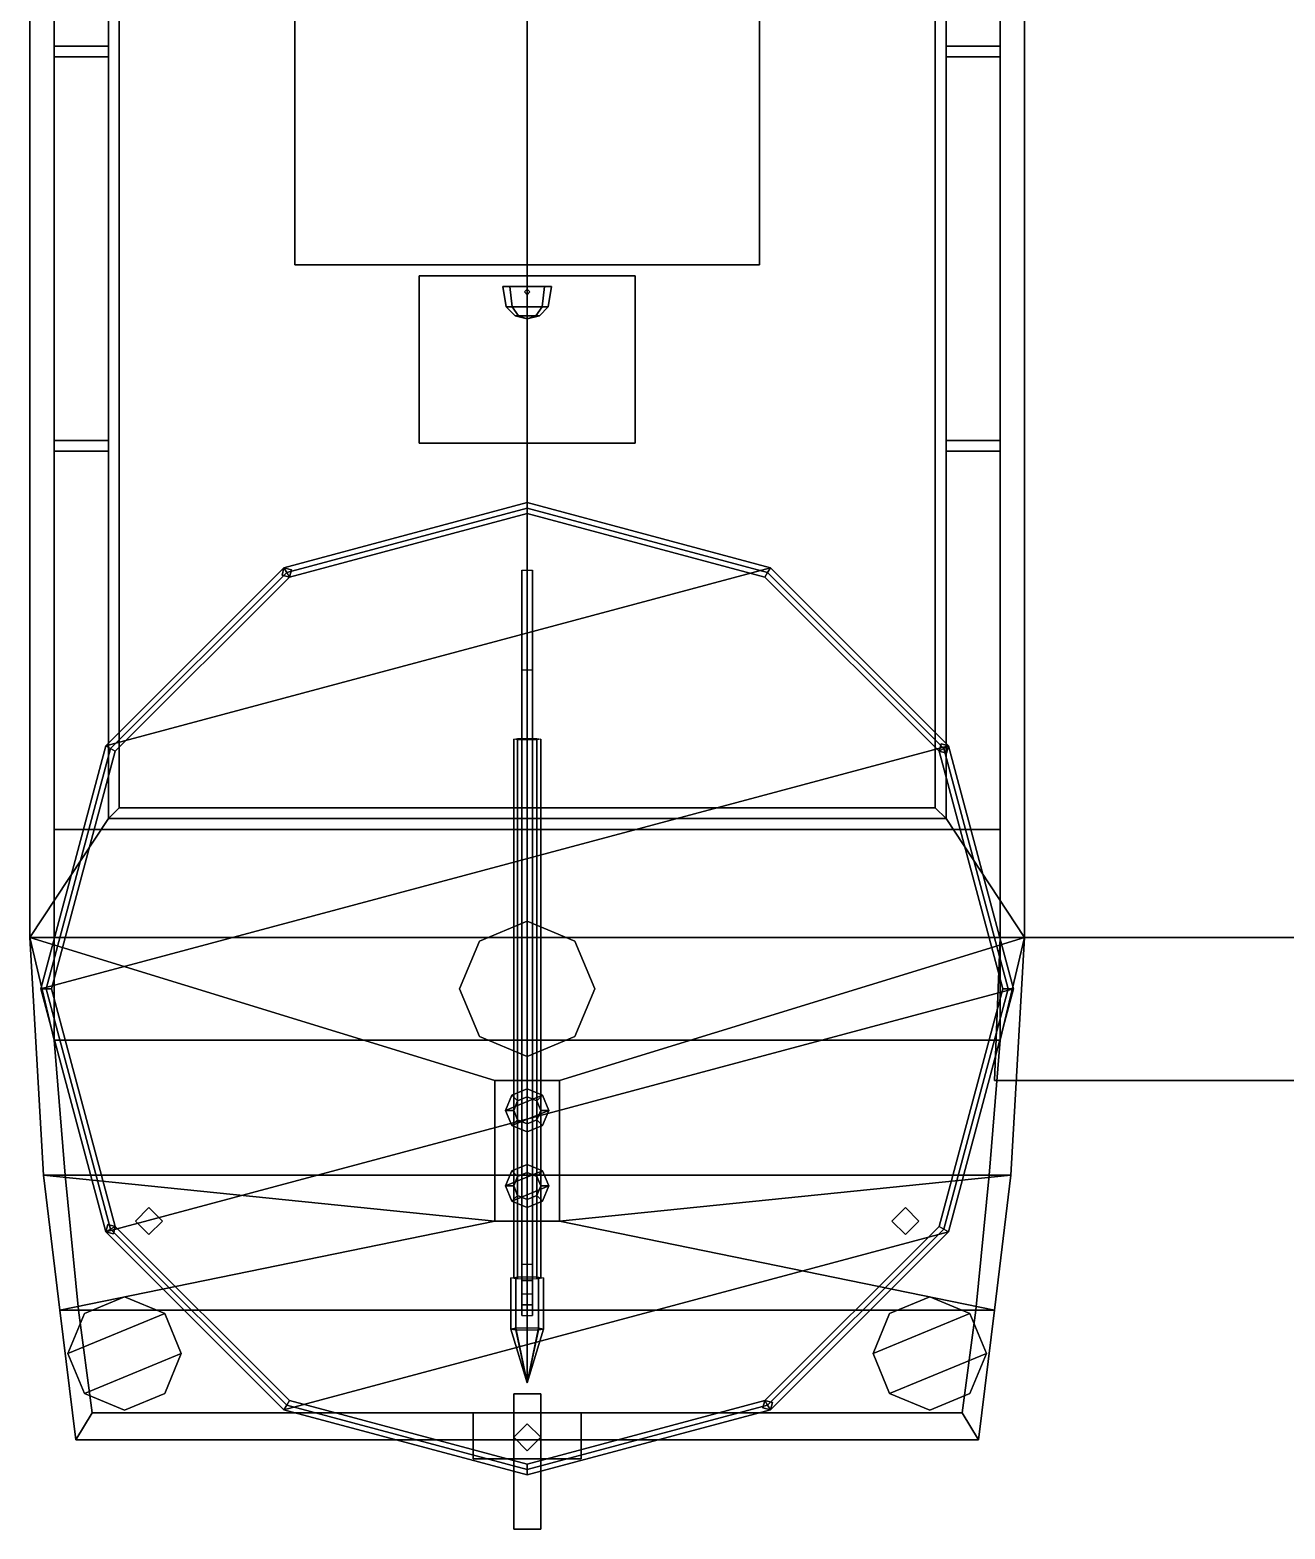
# Model space of a CAD drawing. Extents: x -4.8 to 4.8, y -7.8 to 7.7.
# Drawn here: x -4.77 to -0.13, y -7.81 to -2.26 of the extents above; entities that cross this region are included whole.
import ezdxf

# ---------------------------------------------------------------- set-up
doc = ezdxf.new("R2010")
doc.units = 0
doc.layers.get('0').update_dxf_attribs({"linetype": 'CONTINUOUS'})
doc.layers.add('ADDONS', color=3, linetype='CONTINUOUS')

msp = doc.modelspace()

# ---------------------------------------------------------------- linework, layer by layer
for points in [[(-4.48, 4.07, 0.83), (-4.48, 3.78, 0.46), (-4.48, -5.18, 0.46), (-4.48, -5.18, 0.83)], [(-4.44, -5.14, 0.83), (-4.44, 4.07, 0.83), (-4.48, 4.07, 0.83), (-4.48, -5.18, 0.83)], [(-4.44, -5.14, 0.2), (-4.44, 4.07, 0.2), (-4.44, 4.07, 0.83), (-4.44, -5.14, 0.83)], [(-1.42, 4.07, 0.2), (-4.44, 4.07, 0.2), (-4.44, -5.14, 0.2), (-1.42, -5.14, 0.2)], [(-1.38, -5.18, 0.83), (-1.38, 4.07, 0.83), (-1.42, 4.07, 0.83), (-1.42, -5.14, 0.83)], [(-1.42, 4.07, 0.83), (-1.42, 4.07, 0.2), (-1.42, -5.14, 0.2), (-1.42, -5.14, 0.83)], [(-1.38, -5.18, 0.46), (-1.38, 3.78, 0.46), (-1.38, 4.07, 0.83), (-1.38, -5.18, 0.83)], [(-4.77, 3.58, 0.36), (-4.68, 3.58, 0.36), (-4.68, -6, 0.36), (-4.77, -5.62, 0.36)], [(-4.77, -5.62, 0.46), (-4.77, 3.58, 0.46), (-4.77, 3.58, 0.36), (-4.77, -5.62, 0.36)], [(-4.48, 3.58, 0.46), (-4.77, 3.58, 0.46), (-4.77, -5.62, 0.46), (-4.48, -5.18, 0.46)], [(-1.09, -5.62, 0.46), (-1.09, 3.58, 0.46), (-1.38, 3.58, 0.46), (-1.38, -5.18, 0.46)], [(-1.18, -6, 0.36), (-1.18, 3.58, 0.36), (-1.09, 3.58, 0.36), (-1.09, -5.62, 0.36)], [(-1.09, -5.62, 0.36), (-1.09, 3.58, 0.36), (-1.09, 3.58, 0.46), (-1.09, -5.62, 0.46)], [(-2.07, -3.13, 1.26), (-2.07, -0.94, 1.26), (-3.79, -0.94, 1.26), (-3.79, -3.13, 1.26)], [(-3.79, -0.94, 1.26), (-3.79, -0.94, 0.2), (-3.79, -3.13, 0.2), (-3.79, -3.13, 1.26)], [(-2.07, -3.13, 0.2), (-2.07, -0.94, 0.2), (-2.07, -0.94, 1.26), (-2.07, -3.13, 1.26)], [(-4.68, -5.22, 0.36), (-4.68, -2, 0.36), (-4.68, -2), (-4.68, -5.22)], [(-4.68, -5.22), (-4.68, -2), (-4.68, -2, -0.6), (-4.68, -5.22, -0.33)], [(-4.68, -2, -0.6), (-2.93, -2, -0.64), (-2.93, -5.22, -0.33), (-4.68, -5.22, -0.33)], [(-2.93, -5.22, -0.33), (-2.93, -2, -0.64), (-1.18, -2, -0.6), (-1.18, -5.22, -0.33)], [(-1.18, -5.22), (-1.18, -2), (-1.18, -2, 0.36), (-1.18, -5.22, 0.36)], [(-1.18, -5.22, -0.33), (-1.18, -2, -0.6), (-1.18, -2), (-1.18, -5.22)], [(-4.48, -2.32, 0.83), (-4.48, -2.32, 0.46), (-4.68, -2.32, 0.46), (-4.48, -2.32, 0.83)], [(-4.68, -2.32, 0.46), (-4.68, -2.36, 0.46), (-4.48, -2.36, 0.83), (-4.48, -2.32, 0.83)], [(-1.18, -2.32, 0.46), (-1.38, -2.32, 0.46), (-1.38, -2.32, 0.83)], [(-1.18, -2.36, 0.46), (-1.18, -2.32, 0.46), (-1.38, -2.32, 0.83), (-1.38, -2.36, 0.83)], [(-4.68, -2.36, 0.46), (-4.48, -2.36, 0.46), (-4.48, -2.36, 0.83)], [(-1.38, -2.36, 0.83), (-1.38, -2.36, 0.46), (-1.18, -2.36, 0.46), (-1.38, -2.36, 0.83)], [(-3.79, -3.13, 1.26), (-3.79, -3.13, 0.2), (-2.07, -3.13, 0.2), (-2.07, -3.13, 1.26)], [(-3.33, -3.17, 1.77), (-3.33, -3.17, 0.2), (-3.33, -3.79, 0.2), (-3.33, -3.79, 1.75)], [(-2.53, -3.17, 1.77), (-2.53, -3.17, 0.2), (-3.33, -3.17, 0.2), (-3.33, -3.17, 1.77)], [(-2.53, -3.79, 1.75), (-2.53, -3.17, 1.77), (-3.33, -3.17, 1.77), (-3.33, -3.79, 1.75)], [(-2.9851, -3.285, 1.9451), (-2.9936, -3.21, 1.9536), (-3.02, -3.21, 1.89), (-3.0079, -3.285, 1.89)], [(-3.0079, -3.285, 1.89), (-3.02, -3.21, 1.89), (-2.9936, -3.21, 1.8264), (-2.9851, -3.285, 1.8349)], [(-2.9936, -3.21, 1.8264), (-3.02, -3.21, 1.89), (-2.8664, -3.21, 1.8264), (-2.93, -3.21, 1.8)], [(-3.02, -3.21, 1.89), (-2.9936, -3.21, 1.9536), (-2.84, -3.21, 1.89), (-2.8664, -3.21, 1.8264)], [(-2.93, -3.285, 1.9679), (-2.93, -3.21, 1.98), (-2.9936, -3.21, 1.9536), (-2.9851, -3.285, 1.9451)], [(-2.9851, -3.285, 1.8349), (-2.9936, -3.21, 1.8264), (-2.93, -3.21, 1.8), (-2.93, -3.285, 1.8121)], [(-2.9936, -3.21, 1.9536), (-2.93, -3.21, 1.98), (-2.8664, -3.21, 1.9536), (-2.84, -3.21, 1.89)], [(-2.8749, -3.285, 1.9451), (-2.8664, -3.21, 1.9536), (-2.93, -3.21, 1.98), (-2.93, -3.285, 1.9679)], [(-2.93, -3.285, 1.8121), (-2.93, -3.21, 1.8), (-2.8664, -3.21, 1.8264), (-2.8749, -3.285, 1.8349)], [(-2.8521, -3.285, 1.89), (-2.84, -3.21, 1.89), (-2.8664, -3.21, 1.9536), (-2.8749, -3.285, 1.9451)], [(-2.8749, -3.285, 1.8349), (-2.8664, -3.21, 1.8264), (-2.84, -3.21, 1.89), (-2.8521, -3.285, 1.89)], [(-2.53, -3.79, 0.2), (-2.53, -3.17, 0.2), (-2.53, -3.17, 1.77), (-2.53, -3.79, 1.75)], [(-2.93, -3.22, 1.76), (-2.94, -3.23, 1.76), (-2.94, -3.23, 1.81), (-2.93, -3.22, 1.8016)], [(-2.94, -3.23, 1.76), (-2.93, -3.24, 1.76), (-2.93, -3.24, 1.8048), (-2.94, -3.23, 1.81)], [(-2.92, -3.23, 1.76), (-2.93, -3.22, 1.76), (-2.93, -3.22, 1.8016), (-2.92, -3.23, 1.81)], [(-2.93, -3.24, 1.76), (-2.92, -3.23, 1.76), (-2.92, -3.23, 1.81), (-2.93, -3.24, 1.8048)], [(-2.9618, -3.3179, 1.9218), (-2.9851, -3.285, 1.9451), (-3.0079, -3.285, 1.89), (-2.975, -3.3179, 1.89)], [(-2.975, -3.3179, 1.89), (-3.0079, -3.285, 1.89), (-2.9851, -3.285, 1.8349), (-2.9618, -3.3179, 1.8582)], [(-2.93, -3.3179, 1.935), (-2.93, -3.285, 1.9679), (-2.9851, -3.285, 1.9451), (-2.9618, -3.3179, 1.9218)], [(-2.9618, -3.3179, 1.8582), (-2.9851, -3.285, 1.8349), (-2.93, -3.285, 1.8121), (-2.93, -3.3179, 1.845)], [(-2.93, -3.33, 1.89), (-2.9618, -3.3179, 1.9218), (-2.975, -3.3179, 1.89), (-2.93, -3.33, 1.89)], [(-2.93, -3.33, 1.89), (-2.975, -3.3179, 1.89), (-2.9618, -3.3179, 1.8582), (-2.93, -3.33, 1.89)], [(-2.93, -3.33, 1.89), (-2.93, -3.3179, 1.935), (-2.9618, -3.3179, 1.9218), (-2.93, -3.33, 1.89)], [(-2.93, -3.33, 1.89), (-2.9618, -3.3179, 1.8582), (-2.93, -3.3179, 1.845), (-2.93, -3.33, 1.89)], [(-2.8982, -3.3179, 1.9218), (-2.8749, -3.285, 1.9451), (-2.93, -3.285, 1.9679), (-2.93, -3.3179, 1.935)], [(-2.93, -3.3179, 1.845), (-2.93, -3.285, 1.8121), (-2.8749, -3.285, 1.8349), (-2.8982, -3.3179, 1.8582)], [(-2.93, -3.33, 1.89), (-2.885, -3.3179, 1.89), (-2.8982, -3.3179, 1.9218), (-2.93, -3.33, 1.89)], [(-2.93, -3.33, 1.89), (-2.8982, -3.3179, 1.9218), (-2.93, -3.3179, 1.935), (-2.93, -3.33, 1.89)], [(-2.93, -3.33, 1.89), (-2.93, -3.3179, 1.845), (-2.8982, -3.3179, 1.8582), (-2.93, -3.33, 1.89)], [(-2.93, -3.33, 1.89), (-2.8982, -3.3179, 1.8582), (-2.885, -3.3179, 1.89), (-2.93, -3.33, 1.89)], [(-2.885, -3.3179, 1.89), (-2.8521, -3.285, 1.89), (-2.8749, -3.285, 1.9451), (-2.8982, -3.3179, 1.9218)], [(-2.8982, -3.3179, 1.8582), (-2.8749, -3.285, 1.8349), (-2.8521, -3.285, 1.89), (-2.885, -3.3179, 1.89)], [(-4.68, -3.78, 0.46), (-4.68, -3.82, 0.46), (-4.48, -3.82, 0.83), (-4.48, -3.78, 0.83)], [(-4.48, -3.78, 0.83), (-4.48, -3.78, 0.46), (-4.68, -3.78, 0.46), (-4.48, -3.78, 0.83)], [(-4.68, -3.82, 0.46), (-4.48, -3.82, 0.46), (-4.48, -3.82, 0.83)], [(-3.33, -3.79, 1.75), (-3.33, -3.79, 0.2), (-2.53, -3.79, 0.2), (-2.53, -3.79, 1.75)], [(-1.18, -3.78, 0.46), (-1.38, -3.78, 0.46), (-1.38, -3.78, 0.83)], [(-1.18, -3.82, 0.46), (-1.18, -3.78, 0.46), (-1.38, -3.78, 0.83), (-1.38, -3.82, 0.83)], [(-1.38, -3.82, 0.83), (-1.38, -3.82, 0.46), (-1.18, -3.82, 0.46), (-1.38, -3.82, 0.83)], [(-2.95, -6.89, -0.56), (-2.95, -4.63, -0.38), (-2.95, -4.26, -0.41), (-2.95, -6.98, -0.64)], [(-2.95, -6.98, -0.64), (-2.95, -4.26, -0.41), (-2.91, -4.26, -0.41), (-2.91, -6.98, -0.64)], [(-2.91, -4.26, -0.41), (-2.91, -4.63, -0.38), (-2.91, -6.89, -0.56), (-2.91, -6.98, -0.64)], [(-2.91, -6.89, -0.56), (-2.91, -4.63, -0.38), (-2.95, -4.63, -0.38), (-2.95, -6.89, -0.56)], [(-2.9654, -6.8778, -0.4583), (-2.98, -6.8802, -0.423), (-2.98, -4.8851, -0.2835), (-2.9654, -4.8826, -0.3188)], [(-2.93, -6.8768, -0.4729), (-2.9654, -6.8778, -0.4583), (-2.9654, -4.8826, -0.3188), (-2.93, -4.8816, -0.3334)], [(-2.8946, -6.8778, -0.4583), (-2.93, -6.8768, -0.4729), (-2.93, -4.8816, -0.3334), (-2.8946, -4.8826, -0.3188)], [(-2.88, -6.8802, -0.423), (-2.8946, -6.8778, -0.4583), (-2.8946, -4.8826, -0.3188), (-2.88, -4.8851, -0.2835)], [(-2.98, -6.8802, -0.423), (-2.9654, -6.8827, -0.3878), (-2.9654, -4.8876, -0.2482), (-2.98, -4.8851, -0.2835)], [(-2.9654, -6.8827, -0.3878), (-2.93, -6.8837, -0.3731), (-2.93, -4.8886, -0.2336), (-2.9654, -4.8876, -0.2482)], [(-2.93, -6.8837, -0.3731), (-2.8946, -6.8827, -0.3878), (-2.8946, -4.8876, -0.2482), (-2.93, -4.8886, -0.2336)], [(-2.8946, -6.8827, -0.3878), (-2.88, -6.8802, -0.423), (-2.88, -4.8851, -0.2835), (-2.8946, -4.8876, -0.2482)], [(-1.42, -5.14, 0.83), (-4.44, -5.14, 0.83), (-4.48, -5.18, 0.83), (-1.38, -5.18, 0.83)], [(-1.42, -5.14, 0.2), (-4.44, -5.14, 0.2), (-4.44, -5.14, 0.83), (-1.42, -5.14, 0.83)], [(-1.09, -5.62, 0.46), (-1.38, -5.18, 0.46), (-4.48, -5.18, 0.46), (-4.77, -5.62, 0.46)], [(-4.48, -5.18, 0.83), (-4.48, -5.18, 0.46), (-1.38, -5.18, 0.46), (-1.38, -5.18, 0.83)], [(-4.68, -6, 0.36), (-4.68, -5.22, 0.36), (-4.68, -5.22), (-4.68, -6)], [(-4.68, -6, -0.25), (-4.68, -5.22, -0.33), (-1.18, -5.22, -0.33), (-1.18, -6, -0.25)], [(-4.68, -6), (-4.68, -5.22), (-4.68, -5.22, -0.33), (-4.68, -6, -0.25)], [(-1.18, -6), (-1.18, -5.22), (-1.18, -5.22, 0.36), (-1.18, -6, 0.36)], [(-1.18, -6, -0.25), (-1.18, -5.22, -0.33), (-1.18, -5.22), (-1.18, -6)], [(-3.05, -6.67, 0.46), (-3.05, -6.15, 0.46), (-4.77, -5.62, 0.46), (-4.72, -6.5, 0.46)], [(-1.09, -5.62, 0.46), (-4.77, -5.62, 0.46), (-3.05, -6.15, 0.46), (-2.81, -6.15, 0.46)], [(-4.77, -5.62, 0.36), (-4.68, -6, 0.36), (-4.64, -6.5, 0.36), (-4.72, -6.5, 0.36)], [(-4.72, -6.5, 0.46), (-4.77, -5.62, 0.46), (-4.77, -5.62, 0.36), (-4.72, -6.5, 0.36)], [(-1.14, -6.5, 0.46), (-1.09, -5.62, 0.46), (-2.81, -6.15, 0.46), (-2.81, -6.67, 0.46)], [(-1.22, -6.5, 0.36), (-1.18, -6, 0.36), (-1.09, -5.62, 0.36), (-1.14, -6.5, 0.36)], [(-1.14, -6.5, 0.36), (-1.09, -5.62, 0.36), (-1.09, -5.62, 0.46), (-1.14, -6.5, 0.46)], [(-4.64, -6.5, 0.36), (-4.68, -6, 0.36), (-4.68, -6), (-4.64, -6.5)], [(-4.64, -6.5, -0.21), (-4.68, -6, -0.25), (-1.18, -6, -0.25), (-1.22, -6.5, -0.21)], [(-4.64, -6.5), (-4.68, -6), (-4.68, -6, -0.25), (-4.64, -6.5, -0.21)], [(-1.22, -6.5), (-1.18, -6), (-1.18, -6, 0.36), (-1.22, -6.5, 0.36)], [(-1.22, -6.5, -0.21), (-1.18, -6, -0.25), (-1.18, -6), (-1.22, -6.5)], [(-2.81, -6.67, 0.5), (-2.81, -6.15, 0.5), (-3.05, -6.15, 0.5), (-3.05, -6.67, 0.5)], [(-2.81, -6.15, 0.5), (-2.81, -6.15, 0.46), (-3.05, -6.15, 0.46), (-3.05, -6.15, 0.5)], [(-3.05, -6.15, 0.5), (-3.05, -6.15, 0.46), (-3.05, -6.67, 0.46), (-3.05, -6.67, 0.5)], [(-2.81, -6.67, 0.46), (-2.81, -6.15, 0.46), (-2.81, -6.15, 0.5), (-2.81, -6.67, 0.5)], [(-3.01, -6.26, 0.69), (-2.8734, -6.2034, 0.69), (-2.93, -6.18, 0.69), (-2.9866, -6.2034, 0.69)], [(-2.9654, -6.2246, 0.62), (-2.98, -6.26, 0.62), (-3.01, -6.26, 0.69), (-2.9866, -6.2034, 0.69)], [(-2.9866, -6.3166, 0.69), (-2.85, -6.26, 0.69), (-2.8734, -6.2034, 0.69), (-3.01, -6.26, 0.69)], [(-2.93, -6.21, 0.62), (-2.9654, -6.2246, 0.62), (-2.9866, -6.2034, 0.69), (-2.93, -6.18, 0.69)], [(-2.93, -6.21, 0.5), (-2.9654, -6.2246, 0.5), (-2.9654, -6.2246, 0.62), (-2.93, -6.21, 0.62)], [(-2.8946, -6.2246, 0.62), (-2.93, -6.21, 0.62), (-2.93, -6.18, 0.69), (-2.8734, -6.2034, 0.69)], [(-2.8946, -6.2246, 0.5), (-2.93, -6.21, 0.5), (-2.93, -6.21, 0.62), (-2.8946, -6.2246, 0.62)], [(-2.88, -6.26, 0.62), (-2.8946, -6.2246, 0.62), (-2.8734, -6.2034, 0.69), (-2.85, -6.26, 0.69)], [(-2.98, -6.26, 0.62), (-2.9654, -6.2954, 0.62), (-2.9866, -6.3166, 0.69), (-3.01, -6.26, 0.69)], [(-2.93, -6.34, 0.69), (-2.8734, -6.3166, 0.69), (-2.85, -6.26, 0.69), (-2.9866, -6.3166, 0.69)], [(-2.9654, -6.2246, 0.5), (-2.98, -6.26, 0.5), (-2.98, -6.26, 0.62), (-2.9654, -6.2246, 0.62)], [(-2.98, -6.26, 0.5), (-2.9654, -6.2954, 0.5), (-2.9654, -6.2954, 0.62), (-2.98, -6.26, 0.62)], [(-2.88, -6.26, 0.5), (-2.8946, -6.2246, 0.5), (-2.8946, -6.2246, 0.62), (-2.88, -6.26, 0.62)], [(-2.8946, -6.2954, 0.62), (-2.88, -6.26, 0.62), (-2.85, -6.26, 0.69), (-2.8734, -6.3166, 0.69)], [(-2.8946, -6.2954, 0.5), (-2.88, -6.26, 0.5), (-2.88, -6.26, 0.62), (-2.8946, -6.2954, 0.62)], [(-2.9654, -6.2954, 0.62), (-2.93, -6.31, 0.62), (-2.93, -6.34, 0.69), (-2.9866, -6.3166, 0.69)], [(-2.9654, -6.2954, 0.5), (-2.93, -6.31, 0.5), (-2.93, -6.31, 0.62), (-2.9654, -6.2954, 0.62)], [(-2.93, -6.31, 0.62), (-2.8946, -6.2954, 0.62), (-2.8734, -6.3166, 0.69), (-2.93, -6.34, 0.69)], [(-2.93, -6.31, 0.5), (-2.8946, -6.2954, 0.5), (-2.8946, -6.2954, 0.62), (-2.93, -6.31, 0.62)], [(-3.01, -6.54, 0.69), (-2.8734, -6.4834, 0.69), (-2.93, -6.46, 0.69), (-2.9866, -6.4834, 0.69)], [(-2.9866, -6.5966, 0.69), (-2.85, -6.54, 0.69), (-2.8734, -6.4834, 0.69), (-3.01, -6.54, 0.69)], [(-2.9654, -6.5046, 0.62), (-2.98, -6.54, 0.62), (-3.01, -6.54, 0.69), (-2.9866, -6.4834, 0.69)], [(-2.93, -6.49, 0.62), (-2.9654, -6.5046, 0.62), (-2.9866, -6.4834, 0.69), (-2.93, -6.46, 0.69)], [(-2.93, -6.49, 0.5), (-2.9654, -6.5046, 0.5), (-2.9654, -6.5046, 0.62), (-2.93, -6.49, 0.62)], [(-2.8946, -6.5046, 0.62), (-2.93, -6.49, 0.62), (-2.93, -6.46, 0.69), (-2.8734, -6.4834, 0.69)], [(-2.8946, -6.5046, 0.5), (-2.93, -6.49, 0.5), (-2.93, -6.49, 0.62), (-2.8946, -6.5046, 0.62)], [(-2.88, -6.54, 0.62), (-2.8946, -6.5046, 0.62), (-2.8734, -6.4834, 0.69), (-2.85, -6.54, 0.69)], [(-3.05, -6.67, 0.46), (-3.05, -6.67, 0.46), (-4.72, -6.5, 0.46), (-4.66, -7, 0.46)], [(-4.72, -6.5, 0.36), (-4.64, -6.5, 0.36), (-4.59, -7, 0.36), (-4.66, -7, 0.36)], [(-4.66, -7, 0.46), (-4.72, -6.5, 0.46), (-4.72, -6.5, 0.36), (-4.66, -7, 0.36)], [(-4.59, -7, 0.36), (-4.64, -6.5, 0.36), (-4.64, -6.5), (-4.59, -7)], [(-4.59, -7, -0.15), (-4.64, -6.5, -0.21), (-1.22, -6.5, -0.21), (-1.27, -7, -0.15)], [(-4.59, -7), (-4.64, -6.5), (-4.64, -6.5, -0.21), (-4.59, -7, -0.15)], [(-2.98, -6.54, 0.62), (-2.9654, -6.5754, 0.62), (-2.9866, -6.5966, 0.69), (-3.01, -6.54, 0.69)], [(-2.93, -6.62, 0.69), (-2.8734, -6.5966, 0.69), (-2.85, -6.54, 0.69), (-2.9866, -6.5966, 0.69)], [(-2.9654, -6.5046, 0.5), (-2.98, -6.54, 0.5), (-2.98, -6.54, 0.62), (-2.9654, -6.5046, 0.62)], [(-2.98, -6.54, 0.5), (-2.9654, -6.5754, 0.5), (-2.9654, -6.5754, 0.62), (-2.98, -6.54, 0.62)], [(-2.88, -6.54, 0.5), (-2.8946, -6.5046, 0.5), (-2.8946, -6.5046, 0.62), (-2.88, -6.54, 0.62)], [(-2.8946, -6.5754, 0.5), (-2.88, -6.54, 0.5), (-2.88, -6.54, 0.62), (-2.8946, -6.5754, 0.62)], [(-2.8946, -6.5754, 0.62), (-2.88, -6.54, 0.62), (-2.85, -6.54, 0.69), (-2.8734, -6.5966, 0.69)], [(-1.2, -7, 0.46), (-1.14, -6.5, 0.46), (-2.81, -6.67, 0.46)], [(-1.27, -7), (-1.22, -6.5), (-1.22, -6.5, 0.36), (-1.27, -7, 0.36)], [(-1.27, -7, -0.15), (-1.22, -6.5, -0.21), (-1.22, -6.5), (-1.27, -7)], [(-1.27, -7, 0.36), (-1.22, -6.5, 0.36), (-1.14, -6.5, 0.36), (-1.2, -7, 0.36)], [(-1.2, -7, 0.36), (-1.14, -6.5, 0.36), (-1.14, -6.5, 0.46), (-1.2, -7, 0.46)], [(-2.9654, -6.5754, 0.62), (-2.93, -6.59, 0.62), (-2.93, -6.62, 0.69), (-2.9866, -6.5966, 0.69)], [(-2.9654, -6.5754, 0.5), (-2.93, -6.59, 0.5), (-2.93, -6.59, 0.62), (-2.9654, -6.5754, 0.62)], [(-2.93, -6.59, 0.5), (-2.8946, -6.5754, 0.5), (-2.8946, -6.5754, 0.62), (-2.93, -6.59, 0.62)], [(-2.93, -6.59, 0.62), (-2.8946, -6.5754, 0.62), (-2.8734, -6.5966, 0.69), (-2.93, -6.62, 0.69)], [(-2.81, -6.67, 0.46), (-3.05, -6.67, 0.46), (-4.66, -7, 0.46), (-1.2, -7, 0.46)], [(-3.05, -6.67, 0.5), (-3.05, -6.67, 0.46), (-2.81, -6.67, 0.46), (-2.81, -6.67, 0.5)], [(-2.9724, -7.0668, -0.4786), (-2.99, -7.0698, -0.4363), (-2.99, -6.8802, -0.423), (-2.9724, -6.8773, -0.4653)], [(-2.99, -7.0698, -0.4363), (-2.9724, -7.0727, -0.394), (-2.9724, -6.8832, -0.3807), (-2.99, -6.8802, -0.423)], [(-2.93, -7.0656, -0.4961), (-2.9724, -7.0668, -0.4786), (-2.9724, -6.8773, -0.4653), (-2.93, -6.8761, -0.4829)], [(-2.95, -6.83, -0.17), (-2.95, -6.94, -0.37), (-2.95, -7.02, -0.38), (-2.95, -6.94, -0.15)], [(-2.91, -6.83, -0.17), (-2.91, -6.94, -0.37), (-2.95, -6.94, -0.37), (-2.95, -6.83, -0.17)], [(-2.8876, -7.0668, -0.4786), (-2.93, -7.0656, -0.4961), (-2.93, -6.8761, -0.4829), (-2.8876, -6.8773, -0.4653)], [(-2.91, -7.02, -0.38), (-2.91, -6.94, -0.37), (-2.91, -6.83, -0.17), (-2.91, -6.94, -0.15)], [(-2.87, -7.0698, -0.4363), (-2.8876, -7.0668, -0.4786), (-2.8876, -6.8773, -0.4653), (-2.87, -6.8802, -0.423)], [(-2.8876, -7.0727, -0.394), (-2.87, -7.0698, -0.4363), (-2.87, -6.8802, -0.423), (-2.8876, -6.8832, -0.3807)], [(-2.9724, -7.0727, -0.394), (-2.93, -7.074, -0.3764), (-2.93, -6.8844, -0.3632), (-2.9724, -6.8832, -0.3807)], [(-2.95, -6.89, -0.48), (-2.95, -6.89, -0.56), (-2.95, -6.98, -0.64), (-2.95, -6.98, -0.48)], [(-2.91, -6.89, -0.48), (-2.91, -6.89, -0.56), (-2.95, -6.89, -0.56), (-2.95, -6.89, -0.48)], [(-2.93, -7.074, -0.3764), (-2.8876, -7.0727, -0.394), (-2.8876, -6.8832, -0.3807), (-2.93, -6.8844, -0.3632)], [(-2.91, -6.98, -0.64), (-2.91, -6.89, -0.56), (-2.91, -6.89, -0.48), (-2.91, -6.98, -0.48)], [(-2.95, -6.94, -0.15), (-2.95, -7.02, -0.38), (-2.91, -7.02, -0.38), (-2.91, -6.94, -0.15)], [(-2.95, -6.98, -0.48), (-2.95, -6.98, -0.64), (-2.91, -6.98, -0.64), (-2.91, -6.98, -0.48)], [(-1.2, -7, 0.46), (-4.66, -7, 0.46), (-4.6, -7.48, 0.46), (-1.26, -7.48, 0.46)], [(-4.66, -7, 0.36), (-4.59, -7, 0.36), (-4.54, -7.38, 0.36), (-4.6, -7.48, 0.36)], [(-4.6, -7.48, 0.46), (-4.66, -7, 0.46), (-4.66, -7, 0.36), (-4.6, -7.48, 0.36)], [(-4.54, -7.38, 0.46), (-4.59, -7, 0.46), (-4.66, -7, 0.46), (-4.6, -7.48, 0.46)], [(-4.54, -7.38, 0.36), (-4.59, -7, 0.36), (-4.59, -7), (-4.54, -7.38)], [(-4.54, -7.38, -0.12), (-4.59, -7, -0.15), (-1.27, -7, -0.15), (-1.32, -7.38, -0.12)], [(-4.54, -7.38), (-4.59, -7), (-4.59, -7, -0.15), (-4.54, -7.38, -0.12)], [(-1.32, -7.38), (-1.27, -7), (-1.27, -7, 0.36), (-1.32, -7.38, 0.36)], [(-1.32, -7.38, -0.12), (-1.27, -7, -0.15), (-1.27, -7), (-1.32, -7.38)], [(-1.32, -7.38, 0.36), (-1.27, -7, 0.36), (-1.2, -7, 0.36), (-1.26, -7.48, 0.36)], [(-1.26, -7.48, 0.36), (-1.2, -7, 0.36), (-1.2, -7, 0.46), (-1.26, -7.48, 0.46)], [(-2.99, -7.0698, -0.4363), (-2.9724, -7.0668, -0.4786), (-2.93, -7.2693, -0.4502)], [(-2.9724, -7.0727, -0.394), (-2.99, -7.0698, -0.4363), (-2.93, -7.2693, -0.4502)], [(-2.9724, -7.0668, -0.4786), (-2.93, -7.0656, -0.4961), (-2.93, -7.2693, -0.4502)], [(-2.93, -7.074, -0.3764), (-2.9724, -7.0727, -0.394), (-2.93, -7.2693, -0.4502)], [(-2.93, -7.0656, -0.4961), (-2.8876, -7.0668, -0.4786), (-2.93, -7.2693, -0.4502)], [(-2.8876, -7.0668, -0.4786), (-2.87, -7.0698, -0.4363), (-2.93, -7.2693, -0.4502)], [(-2.87, -7.0698, -0.4363), (-2.8876, -7.0727, -0.394), (-2.93, -7.2693, -0.4502)], [(-2.8876, -7.0727, -0.394), (-2.93, -7.074, -0.3764), (-2.93, -7.2693, -0.4502)], [(-2.98, -7.31, -0.18), (-2.98, -7.31, -0.68), (-2.98, -7.81, -0.68), (-2.98, -7.81, -0.12)], [(-2.88, -7.31, -0.18), (-2.88, -7.31, -0.68), (-2.98, -7.31, -0.68), (-2.98, -7.31, -0.18)], [(-2.98, -7.81, -0.68), (-2.98, -7.31, -0.68), (-2.88, -7.31, -0.68), (-2.88, -7.81, -0.68)], [(-2.88, -7.81, -0.12), (-2.88, -7.31, -0.18), (-2.98, -7.31, -0.18), (-2.98, -7.81, -0.12)], [(-2.88, -7.81, -0.68), (-2.88, -7.31, -0.68), (-2.88, -7.31, -0.18), (-2.88, -7.81, -0.12)], [(-4.6, -7.48, 0.36), (-4.54, -7.38, 0.36), (-1.32, -7.38, 0.36), (-1.26, -7.48, 0.36)], [(-1.32, -7.38), (-1.32, -7.38, 0.36), (-4.54, -7.38, 0.36), (-4.54, -7.38)], [(-1.32, -7.38, -0.12), (-1.32, -7.38), (-4.54, -7.38), (-4.54, -7.38, -0.12)], [(-2.73, -7.38, 0.64), (-2.73, -7.38, 0.46), (-3.13, -7.38, 0.46), (-3.13, -7.38, 0.64)], [(-2.73, -7.55, 0.64), (-2.73, -7.38, 0.64), (-3.13, -7.38, 0.64), (-3.13, -7.55, 0.64)], [(-3.13, -7.38, 0.64), (-3.13, -7.38, 0.16), (-3.13, -7.55, 0.35), (-3.13, -7.55, 0.64)], [(-3.13, -7.55, 0.35), (-3.13, -7.38, 0.16), (-2.73, -7.38, 0.16), (-2.73, -7.55, 0.35)], [(-2.73, -7.55, 0.35), (-2.73, -7.38, 0.16), (-2.73, -7.38, 0.64), (-2.73, -7.55, 0.64)], [(-2.93, -7.42, -0.17), (-2.98, -7.47, -0.17), (-2.98, -7.47, 0.27), (-2.93, -7.42, 0.21)], [(-2.88, -7.47, -0.17), (-2.93, -7.42, -0.17), (-2.93, -7.42, 0.21), (-2.88, -7.47, 0.27)], [(-1.26, -7.48, 0.46), (-4.6, -7.48, 0.46), (-4.6, -7.48, 0.36), (-1.26, -7.48, 0.36)], [(-2.98, -7.47, -0.17), (-2.93, -7.52, -0.16), (-2.93, -7.52, 0.32), (-2.98, -7.47, 0.27)], [(-2.93, -7.52, -0.16), (-2.88, -7.47, -0.17), (-2.88, -7.47, 0.27), (-2.93, -7.52, 0.32)], [(-3.13, -7.55, 0.64), (-3.13, -7.55, 0.35), (-2.73, -7.55, 0.35), (-2.73, -7.55, 0.64)], [(-2.98, -7.81, -0.12), (-2.98, -7.81, -0.68), (-2.88, -7.81, -0.68), (-2.88, -7.81, -0.12)]]:
    msp.add_3dface(points)
at = {"layer": 'ADDONS'}
for points in [[(-1.18, 3.58, 0.36), (-1.18, -5.62, 0.36), (1.18, -5.62, 0.36), (1.18, 3.58, 0.36)], [(1.18, 3.58, 0.26), (1.18, -5.62, 0.26), (-1.18, -5.62, 0.26), (-1.18, 3.58, 0.26)], [(-2.93, -4.01, 0.95), (-3.83, -4.2512, 0.95), (-4.4888, -4.91, 0.95), (-2.03, -4.2512, 0.95)], [(-3.83, -4.2512, 0.95), (-2.93, -4.01, 0.95), (-2.93, -4.01, 0.87), (-3.83, -4.2512, 0.87)], [(-3.82, -4.2685, 1.36), (-3.83, -4.2512, 1.38), (-2.93, -4.01, 1.38), (-2.93, -4.03, 1.36)], [(-3.83, -4.2512, 1.38), (-3.82, -4.2685, 1.4), (-2.93, -4.03, 1.4), (-2.93, -4.01, 1.38)], [(-3.83, -4.2512, 1.8), (-3.82, -4.2685, 1.82), (-2.93, -4.03, 1.82), (-2.93, -4.01, 1.8)], [(-3.82, -4.2685, 1.78), (-3.83, -4.2512, 1.8), (-2.93, -4.01, 1.8), (-2.93, -4.03, 1.78)], [(-3.81, -4.2858, 1.38), (-3.82, -4.2685, 1.36), (-2.93, -4.03, 1.36), (-2.93, -4.05, 1.38)], [(-3.82, -4.2685, 1.4), (-3.81, -4.2858, 1.38), (-2.93, -4.05, 1.38), (-2.93, -4.03, 1.4)], [(-3.82, -4.2685, 1.82), (-3.81, -4.2858, 1.8), (-2.93, -4.05, 1.8), (-2.93, -4.03, 1.82)], [(-3.81, -4.2858, 1.8), (-3.82, -4.2685, 1.78), (-2.93, -4.03, 1.78), (-2.93, -4.05, 1.8)], [(-2.93, -4.01, 0.95), (-2.03, -4.2512, 0.95), (-2.03, -4.2512, 0.87), (-2.93, -4.01, 0.87)], [(-2.93, -4.03, 1.36), (-2.93, -4.01, 1.38), (-2.03, -4.2512, 1.38), (-2.04, -4.2685, 1.36)], [(-2.93, -4.01, 1.38), (-2.93, -4.03, 1.4), (-2.04, -4.2685, 1.4), (-2.03, -4.2512, 1.38)], [(-2.93, -4.01, 1.8), (-2.93, -4.03, 1.82), (-2.04, -4.2685, 1.82), (-2.03, -4.2512, 1.8)], [(-2.93, -4.03, 1.78), (-2.93, -4.01, 1.8), (-2.03, -4.2512, 1.8), (-2.04, -4.2685, 1.78)], [(-2.93, -4.05, 1.38), (-2.93, -4.03, 1.36), (-2.04, -4.2685, 1.36), (-2.05, -4.2858, 1.38)], [(-2.93, -4.03, 1.4), (-2.93, -4.05, 1.38), (-2.05, -4.2858, 1.38), (-2.04, -4.2685, 1.4)], [(-2.93, -4.03, 1.82), (-2.93, -4.05, 1.8), (-2.05, -4.2858, 1.8), (-2.04, -4.2685, 1.82)], [(-2.93, -4.05, 1.8), (-2.93, -4.03, 1.78), (-2.04, -4.2685, 1.78), (-2.05, -4.2858, 1.8)], [(-2.03, -4.2512, 0.95), (-4.4888, -4.91, 0.95), (-4.73, -5.81, 0.95), (-1.3712, -4.91, 0.95)], [(-4.4715, -4.92, 1.36), (-4.4888, -4.91, 1.38), (-3.83, -4.2512, 1.38), (-3.82, -4.2685, 1.36)], [(-4.4888, -4.91, 1.38), (-4.4715, -4.92, 1.4), (-3.82, -4.2685, 1.4), (-3.83, -4.2512, 1.38)], [(-4.4888, -4.91, 1.8), (-4.4715, -4.92, 1.82), (-3.82, -4.2685, 1.82), (-3.83, -4.2512, 1.8)], [(-4.4715, -4.92, 1.78), (-4.4888, -4.91, 1.8), (-3.83, -4.2512, 1.8), (-3.82, -4.2685, 1.78)], [(-4.4888, -4.91, 0.95), (-3.83, -4.2512, 0.95), (-3.83, -4.2512, 0.87), (-4.4888, -4.91, 0.87)], [(-4.4542, -4.93, 1.38), (-4.4715, -4.92, 1.36), (-3.82, -4.2685, 1.36), (-3.81, -4.2858, 1.38)], [(-4.4715, -4.92, 1.4), (-4.4542, -4.93, 1.38), (-3.81, -4.2858, 1.38), (-3.82, -4.2685, 1.4)], [(-4.4715, -4.92, 1.82), (-4.4542, -4.93, 1.8), (-3.81, -4.2858, 1.8), (-3.82, -4.2685, 1.82)], [(-4.4542, -4.93, 1.8), (-4.4715, -4.92, 1.78), (-3.82, -4.2685, 1.78), (-3.81, -4.2858, 1.8)], [(-3.83, -4.2512, 0.95), (-3.8373, -4.2785, 0.95), (-3.8373, -4.2785, 1.88), (-3.83, -4.2512, 1.88)], [(-3.8373, -4.2785, 1.88), (-3.81, -4.2858, 1.88), (-3.8027, -4.2585, 1.88), (-3.83, -4.2512, 1.88)], [(-3.8027, -4.2585, 0.95), (-3.83, -4.2512, 0.95), (-3.83, -4.2512, 1.88), (-3.8027, -4.2585, 1.88)], [(-3.81, -4.2858, 0.95), (-3.8027, -4.2585, 0.95), (-3.8027, -4.2585, 1.88), (-3.81, -4.2858, 1.88)], [(-2.05, -4.2858, 1.38), (-2.04, -4.2685, 1.36), (-1.3885, -4.92, 1.36), (-1.4058, -4.93, 1.38)], [(-2.04, -4.2685, 1.4), (-2.05, -4.2858, 1.38), (-1.4058, -4.93, 1.38), (-1.3885, -4.92, 1.4)], [(-2.04, -4.2685, 1.82), (-2.05, -4.2858, 1.8), (-1.4058, -4.93, 1.8), (-1.3885, -4.92, 1.82)], [(-2.05, -4.2858, 1.8), (-2.04, -4.2685, 1.78), (-1.3885, -4.92, 1.78), (-1.4058, -4.93, 1.8)], [(-2.04, -4.2685, 1.36), (-2.03, -4.2512, 1.38), (-1.3712, -4.91, 1.38), (-1.3885, -4.92, 1.36)], [(-2.03, -4.2512, 1.38), (-2.04, -4.2685, 1.4), (-1.3885, -4.92, 1.4), (-1.3712, -4.91, 1.38)], [(-2.03, -4.2512, 1.8), (-2.04, -4.2685, 1.82), (-1.3885, -4.92, 1.82), (-1.3712, -4.91, 1.8)], [(-2.04, -4.2685, 1.78), (-2.03, -4.2512, 1.8), (-1.3712, -4.91, 1.8), (-1.3885, -4.92, 1.78)], [(-2.03, -4.2512, 0.95), (-1.3712, -4.91, 0.95), (-1.3712, -4.91, 0.87), (-2.03, -4.2512, 0.87)], [(-3.8373, -4.2785, 0.95), (-3.81, -4.2858, 0.95), (-3.81, -4.2858, 1.88), (-3.8373, -4.2785, 1.88)], [(-1.3712, -4.91, 0.95), (-4.73, -5.81, 0.95), (-4.4888, -6.71, 0.95), (-1.13, -5.81, 0.95)], [(-4.73, -5.81, 0.95), (-4.4888, -4.91, 0.95), (-4.4888, -4.91, 0.87), (-4.73, -5.81, 0.87)], [(-4.71, -5.81, 1.36), (-4.73, -5.81, 1.38), (-4.4888, -4.91, 1.38), (-4.4715, -4.92, 1.36)], [(-4.73, -5.81, 1.38), (-4.71, -5.81, 1.4), (-4.4715, -4.92, 1.4), (-4.4888, -4.91, 1.38)], [(-4.73, -5.81, 1.8), (-4.71, -5.81, 1.82), (-4.4715, -4.92, 1.82), (-4.4888, -4.91, 1.8)], [(-4.71, -5.81, 1.78), (-4.73, -5.81, 1.8), (-4.4888, -4.91, 1.8), (-4.4715, -4.92, 1.78)], [(-4.69, -5.81, 1.38), (-4.71, -5.81, 1.36), (-4.4715, -4.92, 1.36), (-4.4542, -4.93, 1.38)], [(-4.71, -5.81, 1.4), (-4.69, -5.81, 1.38), (-4.4542, -4.93, 1.38), (-4.4715, -4.92, 1.4)], [(-4.71, -5.81, 1.82), (-4.69, -5.81, 1.8), (-4.4542, -4.93, 1.8), (-4.4715, -4.92, 1.82)], [(-4.69, -5.81, 1.8), (-4.71, -5.81, 1.78), (-4.4715, -4.92, 1.78), (-4.4542, -4.93, 1.8)], [(-1.3985, -4.9027, 0.95), (-1.4058, -4.93, 0.95), (-1.4058, -4.93, 1.88), (-1.3985, -4.9027, 1.88)], [(-1.4058, -4.93, 1.88), (-1.3785, -4.9373, 1.88), (-1.3712, -4.91, 1.88), (-1.3985, -4.9027, 1.88)], [(-1.4058, -4.93, 1.38), (-1.3885, -4.92, 1.36), (-1.15, -5.81, 1.36), (-1.17, -5.81, 1.38)], [(-1.3885, -4.92, 1.4), (-1.4058, -4.93, 1.38), (-1.17, -5.81, 1.38), (-1.15, -5.81, 1.4)], [(-1.3885, -4.92, 1.82), (-1.4058, -4.93, 1.8), (-1.17, -5.81, 1.8), (-1.15, -5.81, 1.82)], [(-1.4058, -4.93, 1.8), (-1.3885, -4.92, 1.78), (-1.15, -5.81, 1.78), (-1.17, -5.81, 1.8)], [(-1.4058, -4.93, 0.95), (-1.3785, -4.9373, 0.95), (-1.3785, -4.9373, 1.88), (-1.4058, -4.93, 1.88)], [(-1.3712, -4.91, 0.95), (-1.3985, -4.9027, 0.95), (-1.3985, -4.9027, 1.88), (-1.3712, -4.91, 1.88)], [(-1.3885, -4.92, 1.36), (-1.3712, -4.91, 1.38), (-1.13, -5.81, 1.38), (-1.15, -5.81, 1.36)], [(-1.3712, -4.91, 1.38), (-1.3885, -4.92, 1.4), (-1.15, -5.81, 1.4), (-1.13, -5.81, 1.38)], [(-1.3712, -4.91, 1.8), (-1.3885, -4.92, 1.82), (-1.15, -5.81, 1.82), (-1.13, -5.81, 1.8)], [(-1.3885, -4.92, 1.78), (-1.3712, -4.91, 1.8), (-1.13, -5.81, 1.8), (-1.15, -5.81, 1.78)], [(-1.3785, -4.9373, 0.95), (-1.3712, -4.91, 0.95), (-1.3712, -4.91, 1.88), (-1.3785, -4.9373, 1.88)], [(-1.3712, -4.91, 0.95), (-1.13, -5.81, 0.95), (-1.13, -5.81, 0.87), (-1.3712, -4.91, 0.87)], [(-2.93, -5.56, 0.46), (-3.1068, -5.6332, 0.46), (-3.1068, -5.6332, 0.87), (-2.93, -5.56, 0.87)], [(-2.7532, -5.6332, 0.46), (-2.93, -5.56, 0.46), (-2.93, -5.56, 0.87), (-2.7532, -5.6332, 0.87)], [(-3.1068, -5.6332, 0.46), (-3.18, -5.81, 0.46), (-3.18, -5.81, 0.87), (-3.1068, -5.6332, 0.87)], [(-2.68, -5.81, 0.46), (-2.7532, -5.6332, 0.46), (-2.7532, -5.6332, 0.87), (-2.68, -5.81, 0.87)], [(1.2, -6.15, 0.36), (1.18, -5.62, 0.36), (-1.18, -5.62, 0.36), (-1.2, -6.15, 0.36)], [(-1.2, -6.15, 0.26), (-1.18, -5.62, 0.26), (1.18, -5.62, 0.26), (1.2, -6.15, 0.26)], [(-1.18, -5.62, 0.36), (-1.18, -5.62, 0.26), (-1.2, -6.15, 0.26), (-1.2, -6.15, 0.36)], [(-4.4888, -6.71, 0.95), (-4.73, -5.81, 0.95), (-4.73, -5.81, 0.87), (-4.4888, -6.71, 0.87)], [(-4.4715, -6.7, 1.36), (-4.4888, -6.71, 1.38), (-4.73, -5.81, 1.38), (-4.71, -5.81, 1.36)], [(-4.4888, -6.71, 1.38), (-4.4715, -6.7, 1.4), (-4.71, -5.81, 1.4), (-4.73, -5.81, 1.38)], [(-4.4888, -6.71, 1.8), (-4.4715, -6.7, 1.82), (-4.71, -5.81, 1.82), (-4.73, -5.81, 1.8)], [(-4.4715, -6.7, 1.78), (-4.4888, -6.71, 1.8), (-4.73, -5.81, 1.8), (-4.71, -5.81, 1.78)], [(-4.4542, -6.69, 1.38), (-4.4715, -6.7, 1.36), (-4.71, -5.81, 1.36), (-4.69, -5.81, 1.38)], [(-4.4715, -6.7, 1.4), (-4.4542, -6.69, 1.38), (-4.69, -5.81, 1.38), (-4.71, -5.81, 1.4)], [(-4.4715, -6.7, 1.82), (-4.4542, -6.69, 1.8), (-4.69, -5.81, 1.8), (-4.71, -5.81, 1.82)], [(-4.4542, -6.69, 1.8), (-4.4715, -6.7, 1.78), (-4.71, -5.81, 1.78), (-4.69, -5.81, 1.8)], [(-1.13, -5.81, 0.95), (-4.4888, -6.71, 0.95), (-3.83, -7.3688, 0.95), (-1.3712, -6.71, 0.95)], [(-3.18, -5.81, 0.46), (-3.1068, -5.9868, 0.46), (-3.1068, -5.9868, 0.87), (-3.18, -5.81, 0.87)], [(-2.7532, -5.9868, 0.46), (-2.68, -5.81, 0.46), (-2.68, -5.81, 0.87), (-2.7532, -5.9868, 0.87)], [(-1.17, -5.81, 1.38), (-1.15, -5.81, 1.36), (-1.3885, -6.7, 1.36), (-1.4058, -6.69, 1.38)], [(-1.15, -5.81, 1.4), (-1.17, -5.81, 1.38), (-1.4058, -6.69, 1.38), (-1.3885, -6.7, 1.4)], [(-1.15, -5.81, 1.82), (-1.17, -5.81, 1.8), (-1.4058, -6.69, 1.8), (-1.3885, -6.7, 1.82)], [(-1.17, -5.81, 1.8), (-1.15, -5.81, 1.78), (-1.3885, -6.7, 1.78), (-1.4058, -6.69, 1.8)], [(-1.15, -5.81, 1.36), (-1.13, -5.81, 1.38), (-1.3712, -6.71, 1.38), (-1.3885, -6.7, 1.36)], [(-1.13, -5.81, 1.38), (-1.15, -5.81, 1.4), (-1.3885, -6.7, 1.4), (-1.3712, -6.71, 1.38)], [(-1.13, -5.81, 1.8), (-1.15, -5.81, 1.82), (-1.3885, -6.7, 1.82), (-1.3712, -6.71, 1.8)], [(-1.15, -5.81, 1.78), (-1.13, -5.81, 1.8), (-1.3712, -6.71, 1.8), (-1.3885, -6.7, 1.78)], [(-1.13, -5.81, 0.95), (-1.3712, -6.71, 0.95), (-1.3712, -6.71, 0.87), (-1.13, -5.81, 0.87)], [(-3.1068, -5.9868, 0.46), (-2.93, -6.06, 0.46), (-2.93, -6.06, 0.87), (-3.1068, -5.9868, 0.87)], [(-2.93, -6.06, 0.46), (-2.7532, -5.9868, 0.46), (-2.7532, -5.9868, 0.87), (-2.93, -6.06, 0.87)], [(-1.2, -6.15, 0.36), (-1.2, -6.15, 0.26), (1.2, -6.15, 0.26), (1.2, -6.15, 0.36)], [(-4.33, -6.62, 0.46), (-4.38, -6.67, 0.46), (-4.38, -6.67, 0.87), (-4.33, -6.62, 0.87)], [(-4.28, -6.67, 0.46), (-4.33, -6.62, 0.46), (-4.33, -6.62, 0.87), (-4.28, -6.67, 0.87)], [(-1.53, -6.62, 0.46), (-1.58, -6.67, 0.46), (-1.58, -6.67, 0.87), (-1.53, -6.62, 0.87)], [(-1.48, -6.67, 0.46), (-1.53, -6.62, 0.46), (-1.53, -6.62, 0.87), (-1.48, -6.67, 0.87)], [(-4.4815, -6.6827, 0.95), (-4.4888, -6.71, 0.95), (-4.4888, -6.71, 1.88), (-4.4815, -6.6827, 1.88)], [(-4.4888, -6.71, 1.88), (-4.4615, -6.7173, 1.88), (-4.4542, -6.69, 1.88), (-4.4815, -6.6827, 1.88)], [(-3.82, -7.3515, 1.36), (-3.83, -7.3688, 1.38), (-4.4888, -6.71, 1.38), (-4.4715, -6.7, 1.36)], [(-3.83, -7.3688, 1.38), (-3.82, -7.3515, 1.4), (-4.4715, -6.7, 1.4), (-4.4888, -6.71, 1.38)], [(-3.83, -7.3688, 1.8), (-3.82, -7.3515, 1.82), (-4.4715, -6.7, 1.82), (-4.4888, -6.71, 1.8)], [(-3.82, -7.3515, 1.78), (-3.83, -7.3688, 1.8), (-4.4888, -6.71, 1.8), (-4.4715, -6.7, 1.78)], [(-4.4888, -6.71, 0.95), (-4.4615, -6.7173, 0.95), (-4.4615, -6.7173, 1.88), (-4.4888, -6.71, 1.88)], [(-3.83, -7.3688, 0.95), (-4.4888, -6.71, 0.95), (-4.4888, -6.71, 0.87), (-3.83, -7.3688, 0.87)], [(-4.4542, -6.69, 0.95), (-4.4815, -6.6827, 0.95), (-4.4815, -6.6827, 1.88), (-4.4542, -6.69, 1.88)], [(-3.81, -7.3342, 1.38), (-3.82, -7.3515, 1.36), (-4.4715, -6.7, 1.36), (-4.4542, -6.69, 1.38)], [(-3.82, -7.3515, 1.4), (-3.81, -7.3342, 1.38), (-4.4542, -6.69, 1.38), (-4.4715, -6.7, 1.4)], [(-3.82, -7.3515, 1.82), (-3.81, -7.3342, 1.8), (-4.4542, -6.69, 1.8), (-4.4715, -6.7, 1.82)], [(-3.81, -7.3342, 1.8), (-3.82, -7.3515, 1.78), (-4.4715, -6.7, 1.78), (-4.4542, -6.69, 1.8)], [(-4.4615, -6.7173, 0.95), (-4.4542, -6.69, 0.95), (-4.4542, -6.69, 1.88), (-4.4615, -6.7173, 1.88)], [(-4.38, -6.67, 0.46), (-4.33, -6.72, 0.46), (-4.33, -6.72, 0.87), (-4.38, -6.67, 0.87)], [(-4.33, -6.72, 0.46), (-4.28, -6.67, 0.46), (-4.28, -6.67, 0.87), (-4.33, -6.72, 0.87)], [(-1.3712, -6.71, 0.95), (-3.83, -7.3688, 0.95), (-2.93, -7.61, 0.95), (-2.03, -7.3688, 0.95)], [(-1.4058, -6.69, 1.38), (-1.3885, -6.7, 1.36), (-2.04, -7.3515, 1.36), (-2.05, -7.3342, 1.38)], [(-1.3885, -6.7, 1.4), (-1.4058, -6.69, 1.38), (-2.05, -7.3342, 1.38), (-2.04, -7.3515, 1.4)], [(-1.3885, -6.7, 1.82), (-1.4058, -6.69, 1.8), (-2.05, -7.3342, 1.8), (-2.04, -7.3515, 1.82)], [(-1.4058, -6.69, 1.8), (-1.3885, -6.7, 1.78), (-2.04, -7.3515, 1.78), (-2.05, -7.3342, 1.8)], [(-1.3885, -6.7, 1.36), (-1.3712, -6.71, 1.38), (-2.03, -7.3688, 1.38), (-2.04, -7.3515, 1.36)], [(-1.3712, -6.71, 1.38), (-1.3885, -6.7, 1.4), (-2.04, -7.3515, 1.4), (-2.03, -7.3688, 1.38)], [(-1.3712, -6.71, 1.8), (-1.3885, -6.7, 1.82), (-2.04, -7.3515, 1.82), (-2.03, -7.3688, 1.8)], [(-1.3885, -6.7, 1.78), (-1.3712, -6.71, 1.8), (-2.03, -7.3688, 1.8), (-2.04, -7.3515, 1.78)], [(-1.3712, -6.71, 0.95), (-2.03, -7.3688, 0.95), (-2.03, -7.3688, 0.87), (-1.3712, -6.71, 0.87)], [(-1.58, -6.67, 0.46), (-1.53, -6.72, 0.46), (-1.53, -6.72, 0.87), (-1.58, -6.67, 0.87)], [(-1.53, -6.72, 0.46), (-1.48, -6.67, 0.46), (-1.48, -6.67, 0.87), (-1.53, -6.72, 0.87)], [(-4.63, -7.16, 1.08), (-4.2715, -7.0115, 1.08), (-4.42, -6.95, 1.08), (-4.5685, -7.0115, 1.08)], [(-4.42, -6.95, 0.46), (-4.5685, -7.0115, 0.46), (-4.5685, -7.0115, 1.08), (-4.42, -6.95, 1.08)], [(-4.2715, -7.0115, 0.46), (-4.42, -6.95, 0.46), (-4.42, -6.95, 1.08), (-4.2715, -7.0115, 1.08)], [(-1.65, -7.16, 1.08), (-1.2915, -7.0115, 1.08), (-1.44, -6.95, 1.08), (-1.5885, -7.0115, 1.08)], [(-1.44, -6.95, 0.46), (-1.5885, -7.0115, 0.46), (-1.5885, -7.0115, 1.08), (-1.44, -6.95, 1.08)], [(-1.2915, -7.0115, 0.46), (-1.44, -6.95, 0.46), (-1.44, -6.95, 1.08), (-1.2915, -7.0115, 1.08)], [(-4.5685, -7.3085, 1.08), (-4.21, -7.16, 1.08), (-4.2715, -7.0115, 1.08), (-4.63, -7.16, 1.08)], [(-4.5685, -7.0115, 0.46), (-4.63, -7.16, 0.46), (-4.63, -7.16, 1.08), (-4.5685, -7.0115, 1.08)], [(-4.21, -7.16, 0.46), (-4.2715, -7.0115, 0.46), (-4.2715, -7.0115, 1.08), (-4.21, -7.16, 1.08)], [(-1.5885, -7.0115, 0.46), (-1.65, -7.16, 0.46), (-1.65, -7.16, 1.08), (-1.5885, -7.0115, 1.08)], [(-1.5885, -7.3085, 1.08), (-1.23, -7.16, 1.08), (-1.2915, -7.0115, 1.08), (-1.65, -7.16, 1.08)], [(-1.23, -7.16, 0.46), (-1.2915, -7.0115, 0.46), (-1.2915, -7.0115, 1.08), (-1.23, -7.16, 1.08)], [(-4.63, -7.16, 0.46), (-4.5685, -7.3085, 0.46), (-4.5685, -7.3085, 1.08), (-4.63, -7.16, 1.08)], [(-4.42, -7.37, 1.08), (-4.2715, -7.3085, 1.08), (-4.21, -7.16, 1.08), (-4.5685, -7.3085, 1.08)], [(-4.2715, -7.3085, 0.46), (-4.21, -7.16, 0.46), (-4.21, -7.16, 1.08), (-4.2715, -7.3085, 1.08)], [(-1.65, -7.16, 0.46), (-1.5885, -7.3085, 0.46), (-1.5885, -7.3085, 1.08), (-1.65, -7.16, 1.08)], [(-1.44, -7.37, 1.08), (-1.2915, -7.3085, 1.08), (-1.23, -7.16, 1.08), (-1.5885, -7.3085, 1.08)], [(-1.2915, -7.3085, 0.46), (-1.23, -7.16, 0.46), (-1.23, -7.16, 1.08), (-1.2915, -7.3085, 1.08)], [(-4.5685, -7.3085, 0.46), (-4.42, -7.37, 0.46), (-4.42, -7.37, 1.08), (-4.5685, -7.3085, 1.08)], [(-4.42, -7.37, 0.46), (-4.2715, -7.3085, 0.46), (-4.2715, -7.3085, 1.08), (-4.42, -7.37, 1.08)], [(-1.5885, -7.3085, 0.46), (-1.44, -7.37, 0.46), (-1.44, -7.37, 1.08), (-1.5885, -7.3085, 1.08)], [(-1.44, -7.37, 0.46), (-1.2915, -7.3085, 0.46), (-1.2915, -7.3085, 1.08), (-1.44, -7.37, 1.08)], [(-2.93, -7.59, 1.36), (-2.93, -7.61, 1.38), (-3.83, -7.3688, 1.38), (-3.82, -7.3515, 1.36)], [(-2.93, -7.61, 1.38), (-2.93, -7.59, 1.4), (-3.82, -7.3515, 1.4), (-3.83, -7.3688, 1.38)], [(-2.93, -7.61, 1.8), (-2.93, -7.59, 1.82), (-3.82, -7.3515, 1.82), (-3.83, -7.3688, 1.8)], [(-2.93, -7.59, 1.78), (-2.93, -7.61, 1.8), (-3.83, -7.3688, 1.8), (-3.82, -7.3515, 1.78)], [(-2.93, -7.61, 0.95), (-3.83, -7.3688, 0.95), (-3.83, -7.3688, 0.87), (-2.93, -7.61, 0.87)], [(-2.93, -7.57, 1.38), (-2.93, -7.59, 1.36), (-3.82, -7.3515, 1.36), (-3.81, -7.3342, 1.38)], [(-2.93, -7.59, 1.4), (-2.93, -7.57, 1.38), (-3.81, -7.3342, 1.38), (-3.82, -7.3515, 1.4)], [(-2.93, -7.59, 1.82), (-2.93, -7.57, 1.8), (-3.81, -7.3342, 1.8), (-3.82, -7.3515, 1.82)], [(-2.93, -7.57, 1.8), (-2.93, -7.59, 1.78), (-3.82, -7.3515, 1.78), (-3.81, -7.3342, 1.8)], [(-2.05, -7.3342, 1.38), (-2.04, -7.3515, 1.36), (-2.93, -7.59, 1.36), (-2.93, -7.57, 1.38)], [(-2.04, -7.3515, 1.4), (-2.05, -7.3342, 1.38), (-2.93, -7.57, 1.38), (-2.93, -7.59, 1.4)], [(-2.04, -7.3515, 1.82), (-2.05, -7.3342, 1.8), (-2.93, -7.57, 1.8), (-2.93, -7.59, 1.82)], [(-2.05, -7.3342, 1.8), (-2.04, -7.3515, 1.78), (-2.93, -7.59, 1.78), (-2.93, -7.57, 1.8)], [(-2.04, -7.3515, 1.36), (-2.03, -7.3688, 1.38), (-2.93, -7.61, 1.38), (-2.93, -7.59, 1.36)], [(-2.03, -7.3688, 1.38), (-2.04, -7.3515, 1.4), (-2.93, -7.59, 1.4), (-2.93, -7.61, 1.38)], [(-2.03, -7.3688, 1.8), (-2.04, -7.3515, 1.82), (-2.93, -7.59, 1.82), (-2.93, -7.61, 1.8)], [(-2.04, -7.3515, 1.78), (-2.03, -7.3688, 1.8), (-2.93, -7.61, 1.8), (-2.93, -7.59, 1.78)], [(-2.03, -7.3688, 0.95), (-2.93, -7.61, 0.95), (-2.93, -7.61, 0.87), (-2.03, -7.3688, 0.87)], [(-2.05, -7.3342, 0.95), (-2.0573, -7.3615, 0.95), (-2.0573, -7.3615, 1.88), (-2.05, -7.3342, 1.88)], [(-2.0573, -7.3615, 1.88), (-2.03, -7.3688, 1.88), (-2.0227, -7.3415, 1.88), (-2.05, -7.3342, 1.88)], [(-2.0573, -7.3615, 0.95), (-2.03, -7.3688, 0.95), (-2.03, -7.3688, 1.88), (-2.0573, -7.3615, 1.88)], [(-2.0227, -7.3415, 0.95), (-2.05, -7.3342, 0.95), (-2.05, -7.3342, 1.88), (-2.0227, -7.3415, 1.88)], [(-2.03, -7.3688, 0.95), (-2.0227, -7.3415, 0.95), (-2.0227, -7.3415, 1.88), (-2.03, -7.3688, 1.88)]]:
    msp.add_3dface(points, dxfattribs=at)

doc.saveas('drawing.dxf')
